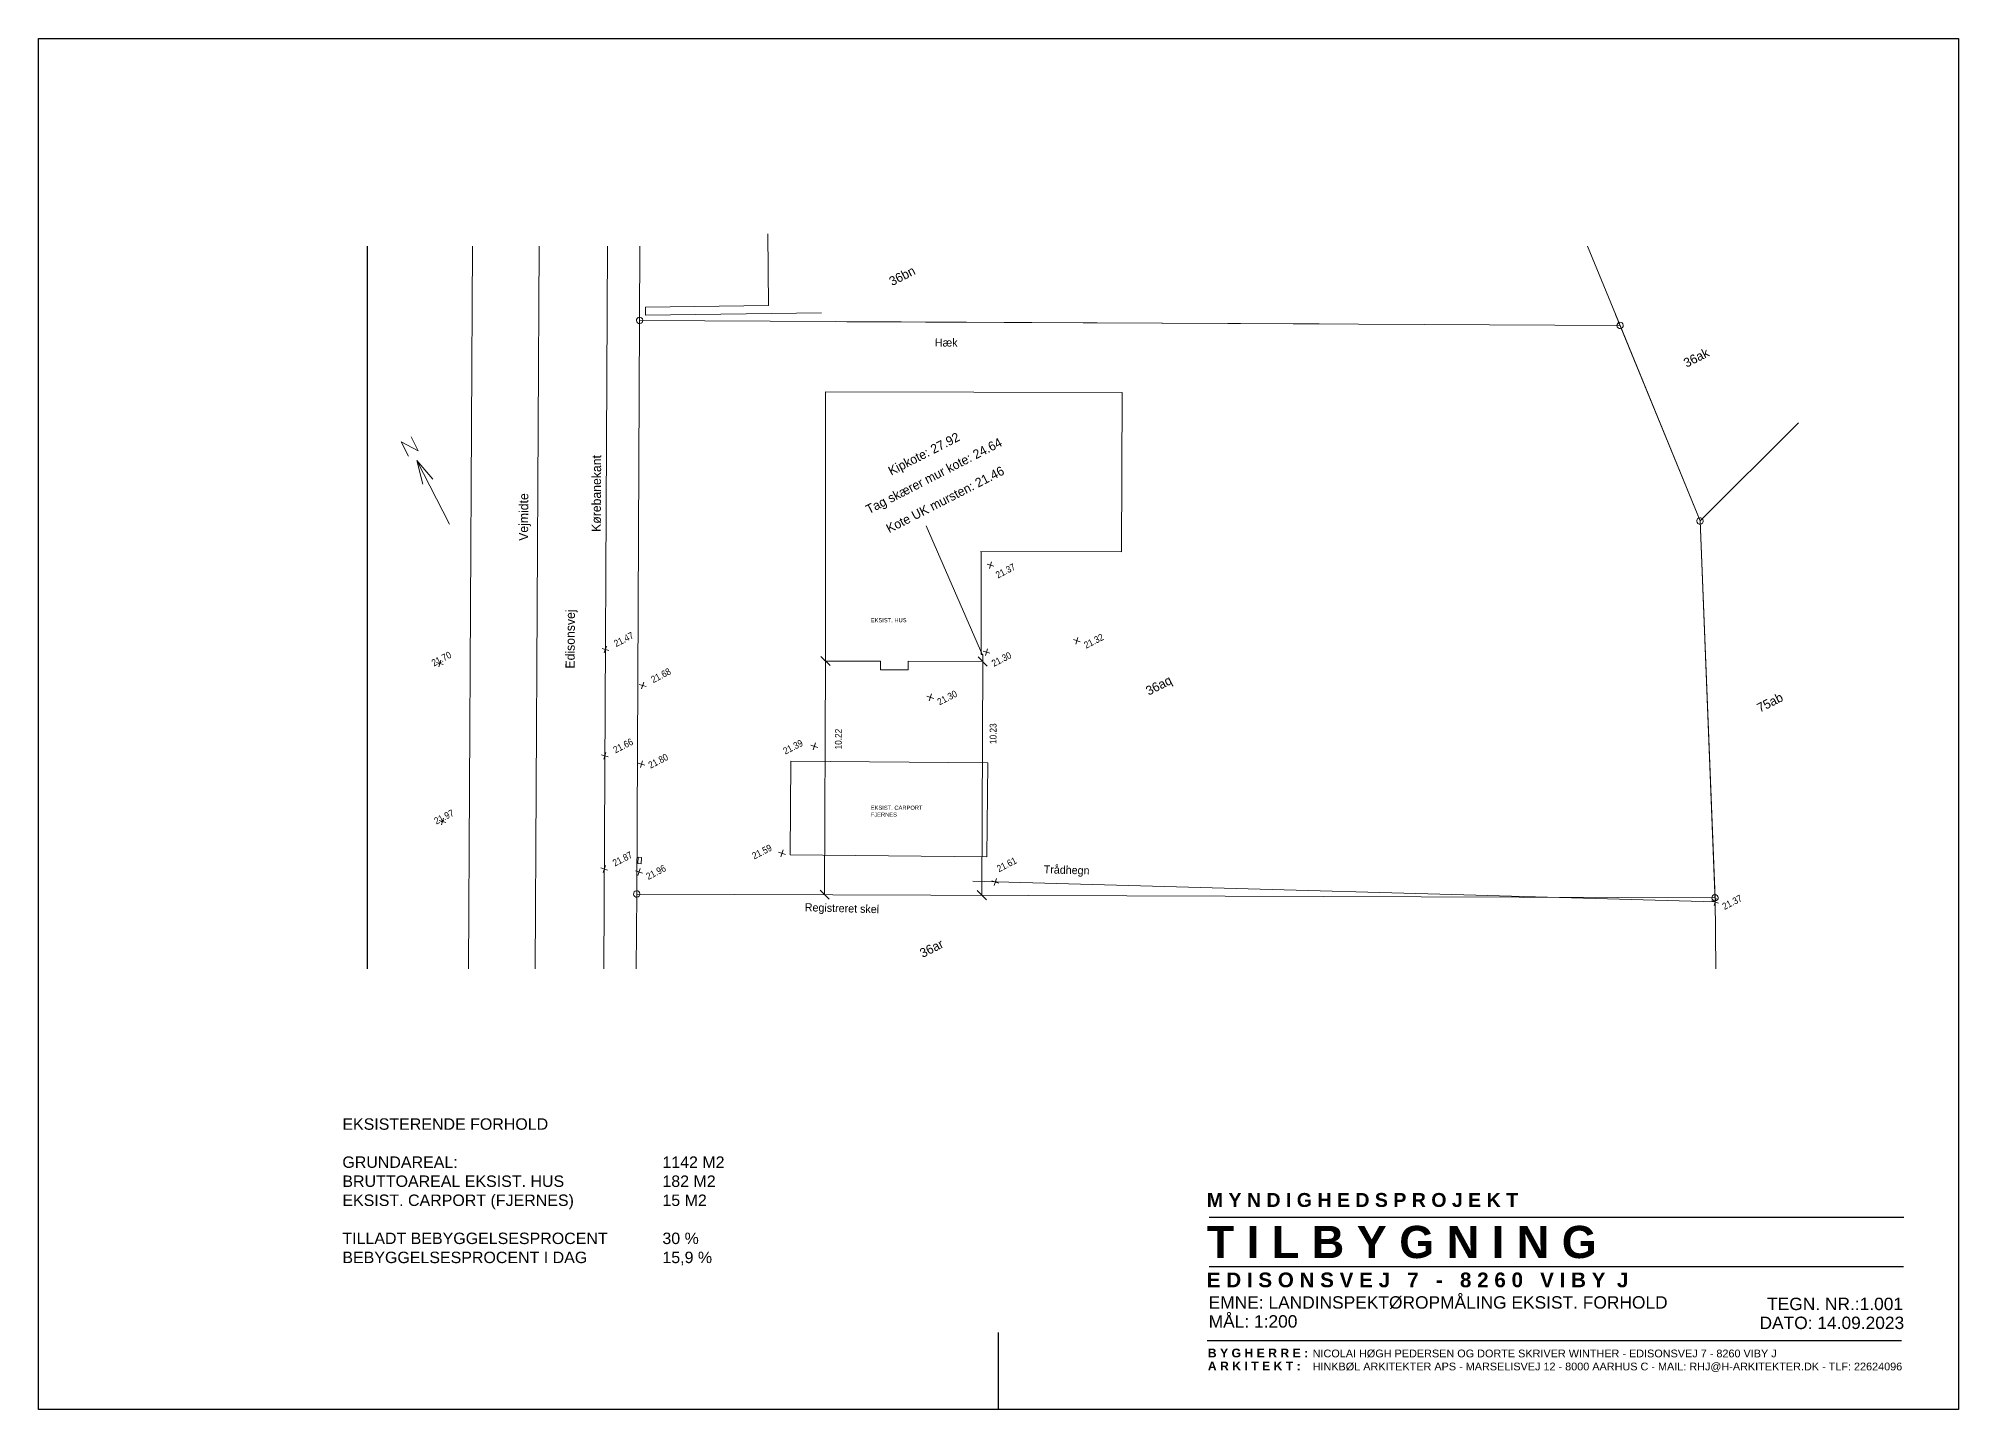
# Model space of a CAD drawing. Header units: millimetres. Extents: x -125028 to 402293, y -1165516 to -1085363.
# Drawn here: x 318293 to 402293, y -1145363 to -1085363 of the extents above; entities that cross this region are included whole.
import ezdxf
from ezdxf.enums import TextEntityAlignment as Align

# ---------------------------------------------------------------- set-up
doc = ezdxf.new("R2010")
doc.units = ezdxf.units.MM
doc.header["$LTSCALE"] = 100
for name, color, linetype, lineweight, true_color in [('Bygning mur', 1, 'Continuous', 5, 0xff0000), ('Bygning træ', 1, 'Continuous', 5, 0xff0000), ('Bygværk', 7, 'Continuous', 5, 0x84190c), ('Dimensionstekst', 1, 'Continuous', 5, 0xff0000), ('Diverse tekst', 1, 'Continuous', 5, 0xff0000), ('DM Henv pil', 1, 'Continuous', 5, 0xff0000), ('Kotepunkt', 1, 'Continuous', 5, 0xff0000), ('Kulturhæk', 7, 'Continuous', 5, 0x2fcc22), ('Kørevej befæstet', 7, 'Continuous', 5, 0xdc7400), ('Plankeværk', 7, 'Continuous', 5, 0x2fcc22), ('Traadhegn', 7, 'Continuous', 5, 0x2fcc22), ('vejmidte', 7, 'Continuous', 5, 0xdc7400)]:
    doc.layers.add(name, color=color, linetype=linetype, lineweight=lineweight, true_color=true_color)
for name, color, linetype, lineweight in [('Dimension_ 2 dec. + linje', 7, 'Continuous', 5), ('nordpil sig', 7, 'Continuous', 5), ('Skellinje', 7, 'Continuous', 5), ('Skelpunkt_ ikke til måleblad', 7, 'Continuous', 5)]:
    doc.layers.add(name, color=color, linetype=linetype, lineweight=lineweight)
for name, color, linetype in [('TEKST', 4, 'Continuous'), ('Tekst rum', 161, 'Continuous'), ('Vægge meget let', 8, 'Continuous')]:
    doc.layers.add(name, color=color, linetype=linetype)

# ---------------------------------------------------------------- blocks, each defined once
blk = doc.blocks.new('1200_S1')
at = {"color": 0}
for start, end in [(90, 180), (180, 270), (0, 90), (270, 0)]:
    blk.add_arc((0, 0), 0.025, start, end, dxfattribs=at)
blk.add_attdef('TEKST', (0, 0), '', height=0.2, rotation=180, dxfattribs=at)
blk = doc.blocks.new('3000_S1')
at = {"color": 0}
for p, q in [((0.02, 0.02), (-0.02, -0.02)), ((0.02, -0.02), (-0.02, 0.02))]:
    blk.add_line(p, q, dxfattribs=at)
blk.add_attdef('KOTE', (0, 0), '', height=0.2, rotation=180, dxfattribs=at)
blk = doc.blocks.new('dim2_S1')
at = {"color": 0}
blk.add_line((-0.045, -0.045), (0.045, 0.045), dxfattribs=at)
blk = doc.blocks.new('NORD_S1')
at = {"color": 0}
for points in [[(-0.007, 0.055, 0), (-0.007, 0.075, 0), (0.007, 0.055, 0), (0.007, 0.075, 0)], [(0, -0.045, 0), (0, 0.045, 0), (0.007, 0.015, 0), (0, 0.045, 0), (-0.007, 0.015, 0)]]:
    blk.add_polyline3d(points, dxfattribs=at)

msp = doc.modelspace()

# ---------------------------------------------------------------- linework, layer by layer
for p, q in [((369514.4, -1136937.7), (399896.5, -1136937.7)), ((369502.7, -1139098.3), (399884.8, -1139098.3)), ((369418.7, -1142341.7), (399800.9, -1142341.7))]:
    msp.add_line(p, q)
for points in [[(318292.8, -1085363), (402292.8, -1085363), (402292.8, -1145363), (318292.8, -1145363), (318292.8, -1085363)], [(332685.8, -1126072), (332685.8, -1094454)]]:
    msp.add_lwpolyline(points)
at = {"layer": 'Bygning mur'}
for points in [[(352553.6, -1097367.8, -170), (344855.5, -1097480.7, -21738), (344849.7, -1097120.7, -21738), (350235.4, -1097043.5, -21738), (350197.4, -1093915.5, 367)], [(359534.9, -1107811, -21738), (359539, -1112326.3, -21738), (359600.7, -1112326.1, -21738), (359600.6, -1112626.2, 17), (356335.3, -1112617.8, -21738), (356334.1, -1112990.3, -21738), (355124.3, -1112993.5, -21738), (355124.6, -1112614.7, -21738), (352723.3, -1112608.3, -21738), (352723.3, -1100825, 0), (365701.1, -1100860, -1228), (365673.4, -1107825.5, -21738), (359512.1, -1107810.3, 2000)]]:
    msp.add_polyline3d(points, dxfattribs=at)
at = {"layer": 'Bygning træ'}
msp.add_polyline3d([(359782.4, -1121175.5, -21738), (351177.7, -1121093.6, -205), (351209.9, -1116986.7, -264), (359821.3, -1117068.6, -21738), (359782.4, -1121175.5, -21738)], dxfattribs=at)
at = {"layer": 'Bygværk'}
msp.add_polyline3d([(344655.5, -1121483.6, 263), (344512.2, -1121460.5, 269), (344534, -1121187.4, 257), (344678.2, -1121198.9, -21738), (344655.5, -1121483.6, 263)], dxfattribs=at)
at = {"layer": 'Dimension_ 2 dec. + linje'}
for p, q in [((352687.1, -1122830.3, -21738), (352723.3, -1112608.3, -21738)), ((359564.5, -1122854.8, -21738), (359600.6, -1112626.2, 17))]:
    msp.add_line(p, q, dxfattribs=at)
at = {"layer": 'DM Henv pil', "color": 18, "true_color": 0x000000}
msp.add_line((357131.4, -1106686.6, -21738), (359600.9, -1112383.3, -21738), dxfattribs=at)
at = {"layer": 'Kulturhæk'}
for p, q in [((353661.7, -1097758.3, -1261), (374325.5, -1097858.5, -1116)), ((391645.9, -1123149.2, -372), (390981.1, -1106480.2, -723))]:
    msp.add_line(p, q, dxfattribs=at)
at = {"layer": 'Kørevej befæstet'}
for p, q in [((337102.7, -1126072, 368.7), (337276.8, -1094454, -965.6)), ((343193.9, -1094454, -1017.8), (343022, -1126072, 320.6))]:
    msp.add_line(p, q, dxfattribs=at)
at = {"layer": 'Plankeværk'}
msp.add_line((390981.1, -1106480.2, -723), (387289.4, -1097441, -10), dxfattribs=at)
at = {"layer": 'Skellinje'}
for p, q in [((344593, -1097702.9, -21738), (344609.3, -1094454, -21738)), ((386055.8, -1094454, -21738), (387485.6, -1097922.5, -21738)), ((344593, -1097702.9, -21738), (344467, -1122801.7, -21738)), ((387485.6, -1097922.5, -21738), (344593, -1097702.9, -21738)), ((390981.1, -1106480.2, -723), (387485.6, -1097922.5, -21738)), ((390981.1, -1106480.2, -723), (395293.7, -1102189.6, -21738)), ((391639.1, -1122967.3, -21738), (390981.1, -1106480.2, -723)), ((344467, -1122801.7, -21738), (344439.9, -1126072, -21738)), ((344467, -1122801.7, -21738), (391639.1, -1122967.3, -21738)), ((391639.1, -1122967.3, -21738), (391672.8, -1126072, -21738))]:
    msp.add_line(p, q, dxfattribs=at)
at = {"layer": 'Traadhegn'}
msp.add_line((391645.9, -1123149.2, -372), (359176.4, -1122246.9, -21738), dxfattribs=at)
at = {"layer": 'vejmidte'}
msp.add_line((340194.8, -1094454, -21738), (340019.3, -1126072, -21738), dxfattribs=at)
at = {"layer": 'Vægge meget let'}
msp.add_line((360292.8, -1145363), (360292.8, -1141990.9), dxfattribs=at)

# ---------------------------------------------------------------- block references
at = {"layer": 'Dimension_ 2 dec. + linje'}
for p, xscale, yscale, zscale, rotation in [((352723.3, -1112608.3, -21738), 4444.444444, 4444.444444, 4444.444444, 269.7969923293354), ((359600.6, -1112626.2, 17), 4444.444443999996, 4444.444443999996, 4444.444443999996, 269.7975013293354), ((352687.1, -1122830.3, -21738), 4444.444444, 4444.444444, 4444.444444, 269.7969923293354), ((359564.5, -1122854.8, -21738), 4444.444443999996, 4444.444443999996, 4444.444443999996, 269.7975013293354)]:
    msp.add_blockref('dim2_S1', p, dxfattribs=dict(at, xscale=xscale, yscale=yscale, zscale=zscale, rotation=rotation))
at = {"layer": 'Kotepunkt', "color": 18, "true_color": 0x000000}
ref = msp.add_blockref('3000_S1', (359941.2, -1108412.9, -366), dxfattribs=dict(at, xscale=5555.555556, yscale=5555.555556, zscale=5555.555556, rotation=27.13914232933535))
ref.add_attrib('ACD_AUDIT_MISSING_TAG', '  21.37', (360086.7, -1109091.3, -366), dxfattribs={"color": 18, "true_color": 0x000000, "height": 300, "rotation": 27.139142, "width": 0.9})
ref = msp.add_blockref('3000_S1', (343097.7, -1112104.6, -271), dxfattribs=dict(at, xscale=5555.555556, yscale=5555.555556, zscale=5555.555556, rotation=27.13914232933535))
ref.add_attrib('ACD_AUDIT_MISSING_TAG', '  21.47', (343383.9, -1112092.8, -271), dxfattribs={"color": 18, "true_color": 0x000000, "height": 300, "rotation": 27.139142, "width": 0.9})
ref = msp.add_blockref('3000_S1', (359769.6, -1112221.5, -437), dxfattribs=dict(at, xscale=5555.555556, yscale=5555.555556, zscale=5555.555556, rotation=27.13914232933535))
ref.add_attrib('ACD_AUDIT_MISSING_TAG', '  21.30', (359911.2, -1112958, -437), dxfattribs={"color": 18, "true_color": 0x000000, "height": 300, "rotation": 27.139142, "width": 0.9})
ref = msp.add_blockref('3000_S1', (363720, -1111720.4, -419), dxfattribs=dict(at, xscale=5555.555556, yscale=5555.555556, zscale=5555.555556, rotation=27.13914232933535))
ref.add_attrib('ACD_AUDIT_MISSING_TAG', '  21.32', (363948.1, -1112165.3, -419), dxfattribs={"color": 18, "true_color": 0x000000, "height": 300, "rotation": 27.139142, "width": 0.9})
ref = msp.add_blockref('3000_S1', (335855.5, -1112714.3, -38), dxfattribs=dict(at, xscale=5555.555556, yscale=5555.555556, zscale=5555.555556, rotation=27.13914232933535))
ref.add_attrib('ACD_AUDIT_MISSING_TAG', '  21.70', (335410.6, -1112942.4, -38), dxfattribs={"color": 18, "true_color": 0x000000, "height": 300, "rotation": 27.139142, "width": 0.9})
ref = msp.add_blockref('3000_S1', (344725.8, -1113680.4, -56), dxfattribs=dict(at, xscale=5555.555556, yscale=5555.555556, zscale=5555.555556, rotation=27.13914232933535))
ref.add_attrib('ACD_AUDIT_MISSING_TAG', '  21.68', (345011.9, -1113668.6, -56), dxfattribs={"color": 18, "true_color": 0x000000, "height": 300, "rotation": 27.139142, "width": 0.9})
ref = msp.add_blockref('3000_S1', (357307.7, -1114197, -439), dxfattribs=dict(at, xscale=5555.555556, yscale=5555.555556, zscale=5555.555556, rotation=27.13914232933535))
ref.add_attrib('ACD_AUDIT_MISSING_TAG', '  21.30', (357535.8, -1114642, -439), dxfattribs={"color": 18, "true_color": 0x000000, "height": 300, "rotation": 27.139142, "width": 0.9})
ref = msp.add_blockref('3000_S1', (343072.8, -1116756.1, -78), dxfattribs=dict(at, xscale=5555.555556, yscale=5555.555556, zscale=5555.555556, rotation=27.13914232933535))
ref.add_attrib('ACD_AUDIT_MISSING_TAG', '  21.66', (343358.9, -1116744.3, -78), dxfattribs={"color": 18, "true_color": 0x000000, "height": 300, "rotation": 27.139142, "width": 0.9})
ref = msp.add_blockref('3000_S1', (352238.7, -1116336.9, -352), dxfattribs=dict(at, xscale=5555.555556, yscale=5555.555556, zscale=5555.555556, rotation=27.13914232933535))
ref.add_attrib('ACD_AUDIT_MISSING_TAG', '  21.39', (350789.8, -1116798.6, -352), dxfattribs={"color": 18, "true_color": 0x000000, "height": 300, "rotation": 27.139142, "width": 0.9})
ref = msp.add_blockref('3000_S1', (344675.7, -1117118.8, 61), dxfattribs=dict(at, xscale=5555.555556, yscale=5555.555556, zscale=5555.555556, rotation=27.13914232933535))
ref.add_attrib('ACD_AUDIT_MISSING_TAG', '  21.80', (344893.4, -1117411.8, 61), dxfattribs={"color": 18, "true_color": 0x000000, "height": 300, "rotation": 27.139142, "width": 0.9})
ref = msp.add_blockref('3000_S1', (335968.2, -1119631.5, 230), dxfattribs=dict(at, xscale=5555.555556, yscale=5555.555556, zscale=5555.555556, rotation=27.13914232933535))
ref.add_attrib('ACD_AUDIT_MISSING_TAG', '  21.97', (335523.2, -1119859.5, 230), dxfattribs={"color": 18, "true_color": 0x000000, "height": 300, "rotation": 27.139142, "width": 0.9})
ref = msp.add_blockref('3000_S1', (343045.5, -1121707.7, 132), dxfattribs=dict(at, xscale=5555.555556, yscale=5555.555556, zscale=5555.555556, rotation=27.13914232933535))
ref.add_attrib('ACD_AUDIT_MISSING_TAG', '  21.87', (343331.6, -1121695.9, 132), dxfattribs={"color": 18, "true_color": 0x000000, "height": 300, "rotation": 27.139142, "width": 0.9})
ref = msp.add_blockref('3000_S1', (350818.7, -1121020.2, -151), dxfattribs=dict(at, xscale=5555.555556, yscale=5555.555556, zscale=5555.555556, rotation=27.13914232933535))
ref.add_attrib('ACD_AUDIT_MISSING_TAG', '  21.59', (349431.5, -1121383, -151), dxfattribs={"color": 18, "true_color": 0x000000, "height": 300, "rotation": 27.139142, "width": 0.9})
ref = msp.add_blockref('3000_S1', (360150.8, -1122273.4, -124), dxfattribs=dict(at, xscale=5555.555556, yscale=5555.555556, zscale=5555.555556, rotation=27.13914232933535))
ref.add_attrib('ACD_AUDIT_MISSING_TAG', '  21.61', (360138.5, -1121942.5, -124), dxfattribs={"color": 18, "true_color": 0x000000, "height": 300, "rotation": 27.139142, "width": 0.9})
ref = msp.add_blockref('3000_S1', (344567.4, -1121835.6, 226), dxfattribs=dict(at, xscale=5555.555556, yscale=5555.555556, zscale=5555.555556, rotation=27.13914232933535))
ref.add_attrib('ACD_AUDIT_MISSING_TAG', '  21.96', (344795.5, -1122280.5, 226), dxfattribs={"color": 18, "true_color": 0x000000, "height": 300, "rotation": 27.139142, "width": 0.9})
ref = msp.add_blockref('3000_S1', (391645.9, -1123149.2, -372), dxfattribs=dict(at, xscale=5555.555556, yscale=5555.555556, zscale=5555.555556, rotation=27.13914232933535))
ref.add_attrib('ACD_AUDIT_MISSING_TAG', '  21.37', (391873.9, -1123594.2, -372), dxfattribs={"color": 18, "true_color": 0x000000, "height": 300, "rotation": 27.139142, "width": 0.9})
at = {"layer": 'nordpil sig', "xscale": 34783.27965, "yscale": 34783.27965, "zscale": 34783.27965, "rotation": 27.13914232933535}
msp.add_blockref('NORD_S1', (335566.3, -1105229.1, -21738), dxfattribs=at)
at = {"layer": 'Skelpunkt_ ikke til måleblad', "xscale": 5555.555556, "yscale": 5555.555556, "zscale": 5555.555556, "rotation": 27.13914232933535}
for p in [(344593, -1097702.9, -21738), (387485.6, -1097922.5, -21738), (390981.1, -1106480.2, -723), (344467, -1122801.7, -21738), (391639.1, -1122967.3, -21738)]:
    msp.add_blockref('1200_S1', p, dxfattribs=at)

# ---------------------------------------------------------------- texts
at = {"layer": 'Dimensionstekst', "width": 0.9}
for s, p in [('10.23', (360055.4, -1115786.7, -21738)), ('10.22', (353287.5, -1116024, -21738))]:
    msp.add_text(s, height=300, rotation=89.797142, dxfattribs=at).set_placement(p, align=Align.MIDDLE_CENTER)
at = {"layer": 'Diverse tekst', "color": 18, "true_color": 0x000000}
for s, height, rotation, p in [('36bn', 400, 27.139142, (356076.4, -1095756.4, -21738)), ('Hæk', 350, 359.725142, (358006.4, -1098670.9, -21738)), ('36ak', 400, 27.139142, (390816, -1099333.7, -21738)), ('Tag skærer mur kote: 24.64', 400, 27.139142, (357464.2, -1104501.2, -21738)), ('Kipkote: 27.92', 400, 27.139142, (357028.8, -1103542.2, -21738)), ('Kørebanekant', 400, 89.689142, (342702.4, -1105276.1, -21738)), ('Kote UK mursten: 21.46', 400, 27.139142, (357958.5, -1105540.1, -21738)), ('Vejmidte', 400, 89.689142, (339517.7, -1106306.3, -21738)), ('Edisonsvej', 400, 89.689142, (341556.9, -1111643.7, -21738)), ('36aq', 400, 27.139142, (367304, -1113674.7, -21738)), ('75ab', 400, 27.139142, (394037.9, -1114421.1, -21738)), ('Trådhegn', 350, 358.411142, (363273.5, -1121747, -21738)), ('Registreret skel', 350, 358.411142, (353444.8, -1123422.9, -21738)), ('36ar', 400, 27.139142, (357362.8, -1125180.2, -21738))]:
    msp.add_text(s, height=height, rotation=rotation, dxfattribs=at).set_placement(p, align=Align.MIDDLE_CENTER)
at = {"layer": 'TEKST', "width": 125012.69, "attachment_point": 1}
for s, insert, char_height in [('{\\fArial|b1|i0|c0|p34;M Y N D I G H E D S P R O J E K T}', (369403.9, -1135884.4), 611.379), ('{\\fArial|b1|i0|c0|p34;\\H1.001x;T I L B Y G N I N G}', (369403.9, -1137323.2), 1407.871), ('{\\fArial|b1|i0|c0|p34;\\H1.056x;E D I S O N S V E J   7   -   8 2 6 0   V I B Y  J \\H0.947x;  \\H1.028x; }', (369403.9, -1139364.7), 611.3793), ('{\\fArial|b0|i0|c0|p34;EMNE: LANDINSPEKTØROPMÅLING EKSIST. FORHOLD}', (369486.6, -1140402), 543.448), ('{\\fArial|b0|i0|c0|p34;TEGN. NR.:1.001} ', (393914.9, -1140465.4), 543.448), ('{\\fArial|b0|i0|c0|p34;MÅL: 1:200}', (369486.6, -1141231.2), 543.448), ('{\\fArial|b0|i0|c0|p34;DATO: 14.09.2023}', (393583.6, -1141294.5), 543.448)]:
    msp.add_mtext(s, dxfattribs=dict(at, insert=insert, char_height=char_height))
at = {"layer": 'Tekst rum', "char_height": 180, "attachment_point": 1}
for s, insert in [('{\\fArial|b0|i0|c0|p34;EKSIST. HUS}', (354705.3, -1110731)), ('{\\fArial|b0|i0|c0|p34;EKSIST. CARPORT\\PFJERNES}', (354705.3, -1118938))]:
    msp.add_mtext_dynamic_manual_height_columns(s, width=3273.673, gutter_width=1, heights=[1445], dxfattribs=dict(at, insert=insert))
at = {"layer": 'Tekst rum', "attachment_point": 1}
for s, insert, char_height, width in [('{\\fArial|b0|i0|c0|p34;\\PEKSISTERENDE FORHOLD\\P\\PGRUNDAREAL:^I^I^I^I^I1142 M2\\PBRUTTOAREAL EKSIST. HUS^I^I^I182 M2\\PEKSIST. CARPORT (FJERNES)^I^I15 M2\\P\\PTILLADT BEBYGGELSESPROCENT^I^I30 %\\PBEBYGGELSESPROCENT I DAG^I^I15,9 %^I}', (331590.1, -1131784.6), 500, 21126.645), ('{\\fArial|b1|i0|c0|p34;B Y G H E R R E :^I\\fArial|b0|i0|c0|p34;\\H0.88889x;NICOLAI HØGH PEDERSEN OG DORTE SKRIVER WINTHER - EDISONSVEJ 7 - 8260 VIBY J}', (369449.5, -1142694.3), 382.112, 44237.346), ('{\\fArial|b1|i0|c0|p34;A R K I T E K T : }^I{\\fArial|b0|i0|c0|p34;\\H0.88889x;HINKBØL ARKITEKTER APS - MARSELISVEJ 12 - 8000 AARHUS C - MAIL: RHJ@H-ARKITEKTER.DK - TLF: 22624096}', (369449.5, -1143264.1), 382.112, 44237.346)]:
    msp.add_mtext(s, dxfattribs=dict(at, insert=insert, char_height=char_height, width=width))

doc.saveas('drawing.dxf')
